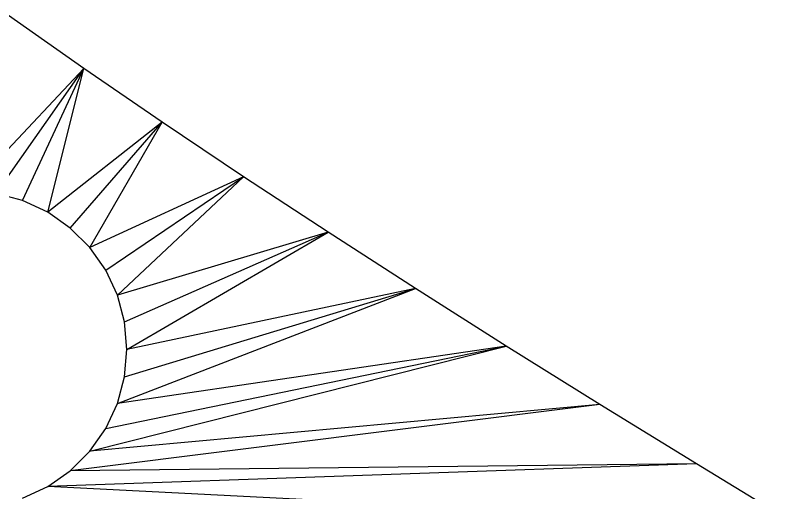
# Model space of a CAD drawing. Extents: x -94 to 59, y -4 to 130.
# Drawn here: x 41.52 to 49.4, y 49.33 to 54.15 of the extents above; entities that cross this region are included whole.
import ezdxf

# ---------------------------------------------------------------- set-up
doc = ezdxf.new("R2010")
doc.units = 0
doc.layers.get('0').update_dxf_attribs({"linetype": 'continuous'})

# ---------------------------------------------------------------- blocks, each defined once
blk = doc.blocks.new('SHAPE2DVIEW')
at = {"color": 0}
for p, q in [((42.2141, 53.6163), (41.4541, 54.1513)), ((42.2141, 53.6163), (41.0486, 52.379)), ((41.3265, 52.3547), (42.2141, 53.6163)), ((41.5959, 52.2825), (42.2141, 53.6163)), ((41.8486, 52.1647), (42.2141, 53.6163)), ((43.0046, 53.0735), (42.2141, 53.6163)), ((43.0046, 53.0735), (41.8486, 52.1647)), ((42.0771, 52.0047), (43.0046, 53.0735)), ((42.2743, 51.8075), (43.0046, 53.0735)), ((43.8256, 52.5223), (43.0046, 53.0735)), ((43.8256, 52.5223), (42.2743, 51.8075)), ((42.4343, 51.579), (43.8256, 52.5223)), ((42.5521, 51.3263), (43.8256, 52.5223)), ((44.6775, 51.9623), (43.8256, 52.5223)), ((41.5959, 52.2825), (41.3265, 52.3547)), ((41.8486, 52.1647), (41.5959, 52.2825)), ((42.0771, 52.0047), (41.8486, 52.1647)), ((42.2743, 51.8075), (42.0771, 52.0047)), ((44.6775, 51.9623), (42.5521, 51.3263)), ((42.6243, 51.0569), (44.6775, 51.9623)), ((42.6486, 50.779), (44.6775, 51.9623)), ((45.5603, 51.3928), (44.6775, 51.9623)), ((42.4343, 51.579), (42.2743, 51.8075)), ((42.5521, 51.3263), (42.4343, 51.579)), ((42.5521, 50.2318), (45.5603, 51.3928)), ((42.6243, 50.5012), (45.5603, 51.3928)), ((45.5603, 51.3928), (42.6486, 50.779)), ((46.4741, 50.8134), (45.5603, 51.3928)), ((42.6243, 51.0569), (42.5521, 51.3263)), ((42.6486, 50.779), (42.6243, 51.0569)), ((42.2743, 49.7506), (46.4741, 50.8134)), ((42.4343, 49.979), (46.4741, 50.8134)), ((46.4741, 50.8134), (42.5521, 50.2318)), ((42.6243, 50.5012), (42.6486, 50.779)), ((47.4193, 50.2236), (46.4741, 50.8134)), ((42.5521, 50.2318), (42.6243, 50.5012)), ((47.4193, 50.2236), (42.0771, 49.5534)), ((47.4193, 50.2236), (42.2743, 49.7506)), ((42.4343, 49.979), (42.5521, 50.2318)), ((48.3959, 49.6229), (47.4193, 50.2236)), ((42.2743, 49.7506), (42.4343, 49.979)), ((42.0771, 49.5534), (42.2743, 49.7506)), ((48.3959, 49.6229), (41.8486, 49.3934)), ((48.3959, 49.6229), (42.0771, 49.5534)), ((49.4041, 49.0107), (48.3959, 49.6229)), ((41.8486, 49.3934), (42.0771, 49.5534)), ((41.5959, 49.2755), (41.8486, 49.3934)), ((49.4041, 49.0107), (41.8486, 49.3934))]:
    blk.add_line(p, q, dxfattribs=at)

msp = doc.modelspace()

# ---------------------------------------------------------------- block references
msp.add_blockref('SHAPE2DVIEW', (0, 0))

doc.saveas('drawing.dxf')
